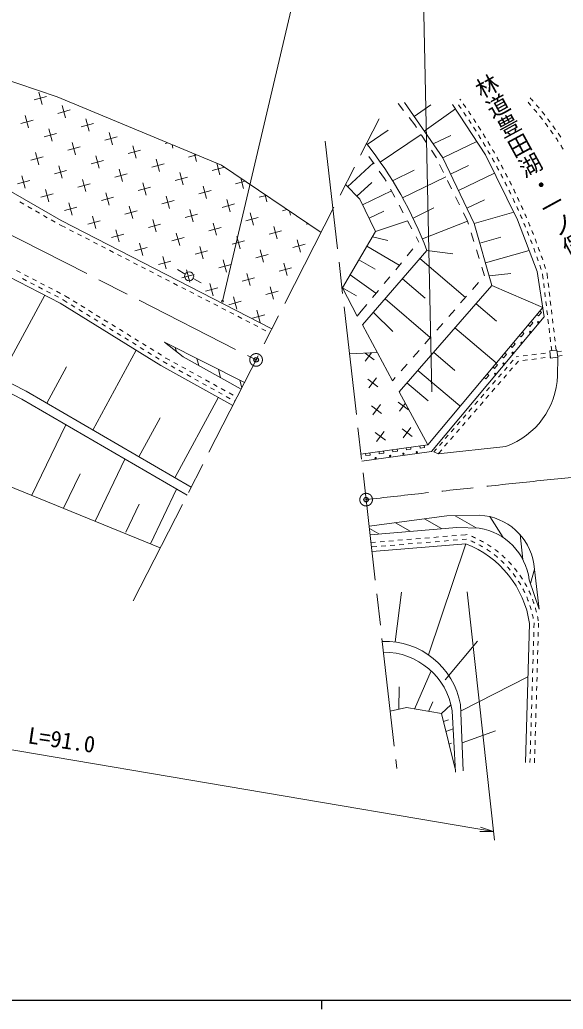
# Model space of a CAD drawing. Units: millimetres, scale not verified. Extents: x 40000 to 680000, y 20000 to 380000.
# Drawn here: x 334570 to 394799, y 204000 to 313716 of the extents above; entities that cross this region are included whole.
import ezdxf
from ezdxf.enums import TextEntityAlignment as Align

# ---------------------------------------------------------------- set-up
doc = ezdxf.new("R2010")
doc.units = ezdxf.units.MM
doc.header["$LTSCALE"] = 1000
doc.header["$PDMODE"] = 32
doc.header["$PDSIZE"] = 500
doc.linetypes.add('CHAIN', pattern=[18.5, 12, -1.5, 3.5, -1.5])
for name, color, linetype, lineweight in [('M-BGD', 7, 'Continuous', 13), ('M-BMK', 2, 'CHAIN', 13), ('M-STR-HTXT', 7, 'Continuous', 13), ('M-STR-STRC', 7, 'Continuous', 13), ('M-TTL-BAND', 7, 'Continuous', 25)]:
    doc.layers.add(name, color=color, linetype=linetype, lineweight=lineweight)
doc.layers.add('M-OTRS', color=6, linetype='Continuous')
doc.styles.add('@ＭＳ ゴシック', font='')
doc.styles.add('ＭＳ ゴシック', font='')
doc.styles.get('@ＭＳ ゴシック').set_extended_font_data('@MS Gothic')
doc.styles.get('ＭＳ ゴシック').set_extended_font_data('MS Gothic')

# ---------------------------------------------------------------- blocks, each defined once
blk = doc.blocks.new('open_arrow')
at = {"color": 0, "linetype": 'Continuous', "lineweight": -2}
blk.add_lwpolyline([(7.5, 1.25), (0, 0), (7.5, -1.25)], dxfattribs=at)

msp = doc.modelspace()

# ---------------------------------------------------------------- linework, layer by layer
at = {"layer": 'M-BGD'}
for p, q in [((318793, 311956), (338699, 305171)), ((314121, 305788), (339163, 291468)), ((337535, 305203), (336171, 304832)), ((336667, 305700), (337039, 304335)), ((338699, 305171), (356918, 297598)), ((339272, 304210), (339643, 302846)), ((377114, 303659), (376505, 304442)), ((381453, 298407), (377217, 304555)), ((378290, 302998), (380116, 304294)), ((386176, 298744), (382540, 304330)), ((335178, 303095), (335550, 301731)), ((340140, 303714), (338775, 303342)), ((378342, 302080), (377728, 302870)), ((379405, 301379), (382863, 303834)), ((336046, 302599), (334682, 302227)), ((342744, 302225), (341379, 301853)), ((341876, 302721), (342247, 301357)), ((378554, 301756), (378342, 302080)), ((338650, 301110), (337286, 300738)), ((337782, 301606), (338154, 300242)), ((345348, 300735), (343984, 300364)), ((344480, 301232), (344852, 299867)), ((373078, 299898), (375384, 301458)), ((374529, 297942), (379047, 301000)), ((379647, 300081), (379100, 300919)), ((380395, 299943), (382362, 300886)), ((341255, 299620), (339890, 299249)), ((340387, 300117), (340758, 298752)), ((347084, 299743), (347456, 298378)), ((350973, 300069), (350681, 299990)), ((351446, 299873), (351549, 299493)), ((381453, 298407), (385220, 300213)), ((337161, 298505), (335797, 298134)), ((336293, 299002), (336665, 297637)), ((342991, 298628), (343362, 297263)), ((347952, 299246), (346588, 298875)), ((354169, 298741), (353286, 298500)), ((353925, 298842), (354154, 298004)), ((373836, 297756), (373262, 298574)), ((380741, 298407), (380194, 299244)), ((389738, 291547), (386176, 298744)), ((308295, 298211), (339044, 282275)), ((338897, 297513), (339269, 296148)), ((343859, 298131), (342494, 297760)), ((350557, 297757), (349192, 297385)), ((349689, 298253), (350060, 296889)), ((357241, 297379), (355890, 297011)), ((356405, 297812), (356758, 296515)), ((356918, 297598), (367955, 290111)), ((370904, 295198), (373773, 297844)), ((381541, 296780), (381100, 297678)), ((384939, 291134), (381453, 298407)), ((382318, 296602), (384307, 297555)), ((334804, 296398), (335175, 295033)), ((339765, 297016), (338401, 296645)), ((346463, 296642), (345099, 296270)), ((345595, 297138), (345967, 295774)), ((353161, 296268), (351796, 295896)), ((352293, 296764), (352664, 295400)), ((374984, 296118), (374410, 296937)), ((375897, 295864), (378282, 297028)), ((377006, 293969), (381778, 296298)), ((383183, 294798), (387181, 296714)), ((335672, 295901), (334307, 295530)), ((342370, 295527), (341005, 295155)), ((341502, 296023), (341873, 294659)), ((349067, 295153), (347703, 294781)), ((348199, 295649), (348571, 294285)), ((354897, 295275), (355269, 293910)), ((359554, 295810), (358494, 295522)), ((359057, 296147), (359362, 295025)), ((372269, 293833), (370669, 295433)), ((371941, 294161), (373580, 295673)), ((375193, 295820), (374984, 296118)), ((382424, 294986), (381982, 295883)), ((338276, 294412), (336912, 294040)), ((337408, 294908), (337780, 293544)), ((344106, 294534), (344477, 293170)), ((350804, 294160), (351175, 292795)), ((355765, 294778), (354401, 294407)), ((361866, 294242), (361098, 294032)), ((361753, 294318), (361966, 293536)), ((372570, 293204), (375770, 294737)), ((376134, 294055), (375663, 294938)), ((383307, 293191), (382865, 294088)), ((334584, 293511), (335018, 293262)), ((335452, 293014), (335886, 292766)), ((340012, 293419), (340384, 292055)), ((344974, 294038), (343609, 293666)), ((346710, 293045), (347082, 291680)), ((351672, 293663), (350307, 293292)), ((358369, 293289), (357005, 292917)), ((357501, 293786), (357873, 292421)), ((373993, 290234), (372269, 293833)), ((377075, 292291), (376604, 293173)), ((384136, 292811), (386091, 293748)), ((336320, 292518), (336754, 292270)), ((337188, 292021), (337622, 291773)), ((340880, 292923), (339516, 292551)), ((342617, 291930), (342988, 290565)), ((347578, 292548), (346214, 292177)), ((354276, 292174), (352911, 291802)), ((353408, 292671), (353779, 291306)), ((360106, 292296), (360477, 290932)), ((364179, 292673), (363703, 292543)), ((364450, 292489), (364571, 292047)), ((373282, 291719), (374901, 292495)), ((378162, 291723), (380475, 292852)), ((384190, 291397), (383748, 292294)), ((384939, 291134), (389328, 292374)), ((338056, 291525), (338490, 291277)), ((338924, 291028), (339174, 290900)), ((339163, 291468), (362521, 279451)), ((339174, 290900), (339619, 290671)), ((343485, 291433), (342120, 291062)), ((350182, 291059), (348818, 290688)), ((349314, 291556), (349686, 290191)), ((356012, 291181), (356384, 289817)), ((360974, 291800), (359609, 291428)), ((362710, 290807), (363081, 289443)), ((366491, 291104), (366307, 291054)), ((373993, 290234), (377531, 291435)), ((378016, 290526), (377546, 291408)), ((379189, 289415), (384190, 291397)), ((384295, 291057), (384190, 291397)), ((386889, 284236), (384939, 291134)), ((391912, 285811), (389738, 291547)), ((340063, 290442), (340508, 290214)), ((340952, 289985), (341397, 289756)), ((346089, 289944), (344724, 289573)), ((345221, 290441), (345592, 289076)), ((351919, 290066), (352290, 288702)), ((356880, 290685), (355516, 290313)), ((358616, 289692), (358988, 288328)), ((363578, 290311), (362213, 289939)), ((370332, 284003), (373993, 290234)), ((373657, 289662), (375358, 289253)), ((384884, 289146), (384589, 290101)), ((341842, 289527), (342286, 289299)), ((342731, 289070), (343175, 288841)), ((343620, 288613), (344065, 288384)), ((347825, 288951), (348197, 287587)), ((352787, 289570), (351422, 289198)), ((354523, 288577), (354894, 287213)), ((359484, 289196), (358120, 288824)), ((366182, 288821), (364818, 288450)), ((365314, 289318), (365686, 287953)), ((373038, 288608), (376634, 286495)), ((378791, 289072), (378487, 289644)), ((385557, 288950), (387894, 289611)), ((344509, 288155), (344954, 287926)), ((345398, 287698), (345843, 287469)), ((348693, 288455), (347329, 288083)), ((350429, 287462), (350801, 286098)), ((355391, 288081), (354026, 287709)), ((362089, 287706), (360724, 287335)), ((361221, 288203), (361592, 286838)), ((372569, 279888), (379691, 288135)), ((377511, 287536), (378151, 288304)), ((379691, 288135), (382564, 287760)), ((385474, 287235), (385179, 288190)), ((386174, 286766), (391030, 288138)), ((346288, 287240), (346732, 287011)), ((347177, 286783), (347622, 286554)), ((351297, 286966), (349933, 286594)), ((357995, 286591), (356631, 286220)), ((357127, 287088), (357499, 285723)), ((363825, 286714), (364196, 285349)), ((372159, 287113), (373957, 286057)), ((376231, 285999), (376871, 286768)), ((378916, 287237), (383958, 282915)), ((334210, 285907), (334654, 285677)), ((335098, 285446), (335542, 285216)), ((348066, 286325), (348511, 286096)), ((348955, 285868), (349400, 285639)), ((349845, 285410), (350289, 285181)), ((352906, 285526), (352033, 286013)), ((353902, 285476), (352537, 285105)), ((353034, 285973), (353405, 284608)), ((359731, 285599), (360103, 284234)), ((364693, 286217), (363328, 285845)), ((371183, 285452), (374035, 283398)), ((386064, 285324), (385769, 286279)), ((386583, 285318), (388978, 285567)), ((392694, 280771), (391912, 285811)), ((392512, 285549), (392522, 285465)), ((392522, 285465), (392581, 284969)), ((393003, 285655), (393018, 285528)), ((393018, 285528), (393077, 285032)), ((309967, 284443), (334784, 271659)), ((310565, 285260), (335265, 272537)), ((334852, 285011), (335295, 284781)), ((335739, 284551), (336183, 284321)), ((335986, 284986), (336430, 284756)), ((336874, 284526), (337318, 284296)), ((350734, 284953), (351178, 284724)), ((351623, 284495), (352068, 284266)), ((353780, 285040), (354655, 284555)), ((355638, 284484), (356009, 283119)), ((360599, 285102), (359235, 284730)), ((374950, 284463), (375591, 285231)), ((376617, 272465), (386889, 284236)), ((376986, 285002), (379489, 282856)), ((384747, 283818), (385406, 284571)), ((386889, 284236), (392530, 281822)), ((392639, 284472), (392698, 283976)), ((393135, 284535), (393194, 284038)), ((332363, 274031), (337329, 283164)), ((336627, 284091), (337071, 283861)), ((337515, 283631), (337959, 283401)), ((337762, 284066), (338206, 283836)), ((338403, 283171), (338847, 282941)), ((338650, 283606), (339094, 283376)), ((339538, 283146), (339647, 283078)), ((339647, 283078), (340073, 282815)), ((352512, 284038), (352957, 283809)), ((353401, 283580), (353846, 283352)), ((354291, 283123), (354735, 282894)), ((356506, 283987), (355141, 283615)), ((363204, 283613), (361839, 283241)), ((362336, 284109), (362707, 282745)), ((370332, 284003), (371950, 280863)), ((370332, 284003), (371874, 283097)), ((373670, 282927), (374310, 283695)), ((392757, 283479), (392816, 282983)), ((393253, 283542), (393312, 283045)), ((339044, 282275), (350204, 275385)), ((339291, 282711), (339395, 282646)), ((339395, 282646), (339820, 282384)), ((340246, 282121), (340671, 281858)), ((340498, 282553), (340924, 282290)), ((341349, 282027), (341775, 281765)), ((355180, 282665), (355625, 282437)), ((356069, 282208), (356514, 281979)), ((359110, 282498), (357746, 282126)), ((358242, 282994), (358614, 281630)), ((372390, 281390), (373030, 282158)), ((375055, 282767), (380069, 278469)), ((383431, 282313), (384089, 283065)), ((385143, 282236), (387420, 280307)), ((392875, 282486), (392933, 281990)), ((393371, 282549), (393429, 282052)), ((341097, 281596), (341522, 281333)), ((341947, 281070), (342373, 280807)), ((342200, 281502), (342625, 281239)), ((343051, 280976), (343476, 280714)), ((356958, 281750), (357403, 281522)), ((357848, 281293), (358292, 281064)), ((361714, 281009), (360350, 280637)), ((360846, 281505), (361218, 280141)), ((371950, 280863), (372390, 281390)), ((373758, 281265), (375929, 279158)), ((379785, 266599), (392530, 281822)), ((382114, 280807), (382772, 281560)), ((391881, 281046), (392072, 280885)), ((392397, 281273), (392072, 280885)), ((392206, 281434), (392397, 281273)), ((392992, 281493), (393051, 280996)), ((393488, 281556), (393547, 281059)), ((342798, 280545), (343224, 280282)), ((343649, 280019), (344075, 279757)), ((343902, 280451), (344327, 280188)), ((344753, 279926), (345178, 279663)), ((358737, 280835), (359181, 280607)), ((359626, 280378), (360071, 280149)), ((360515, 279920), (360960, 279692)), ((375867, 273665), (372569, 279888)), ((380201, 265849), (392694, 280771)), ((380797, 279302), (381456, 280055)), ((390906, 279882), (391098, 279721)), ((391422, 280109), (391098, 279721)), ((391231, 280270), (391422, 280109)), ((393110, 280500), (393169, 280003)), ((393606, 280563), (393665, 280066)), ((344500, 279494), (344926, 279231)), ((345351, 278969), (345776, 278706)), ((345604, 279400), (346029, 279138)), ((346454, 278875), (346880, 278612)), ((361404, 279463), (361849, 279234)), ((382793, 279542), (387366, 275668)), ((389931, 278717), (390123, 278557)), ((390448, 278945), (390123, 278557)), ((390256, 279105), (390448, 278945)), ((393227, 279507), (393286, 279010)), ((393724, 279570), (393782, 279073)), ((346202, 278443), (346627, 278181)), ((347053, 277918), (347478, 277655)), ((347305, 278350), (347731, 278087)), ((348156, 277824), (348582, 277562)), ((379481, 277796), (380139, 278549)), ((389473, 277781), (389148, 277392)), ((389281, 277941), (389473, 277781)), ((393345, 278514), (393404, 278017)), ((393841, 278577), (393900, 278080)), ((393959, 277584), (394018, 277087)), ((342671, 268222), (347481, 277066)), ((347904, 277393), (348329, 277130)), ((348754, 276867), (349180, 276604)), ((349007, 277299), (349432, 277036)), ((349858, 276774), (350283, 276511)), ((371113, 276658), (374190, 276829)), ((372843, 276754), (373845, 275999)), ((373559, 276794), (372854, 275860)), ((378164, 276291), (378822, 277044)), ((380435, 276841), (382801, 274837)), ((388498, 276616), (388173, 276228)), ((388306, 276777), (388498, 276616)), ((388956, 277553), (389148, 277392)), ((390346, 276441), (390842, 276504)), ((391338, 276567), (391834, 276630)), ((392330, 276692), (392826, 276755)), ((394093, 277097), (393300, 276996)), ((393300, 276996), (393400, 276202)), ((393463, 277521), (393522, 277024)), ((394194, 276303), (394093, 277097)), ((394116, 276919), (394612, 276981)), ((394179, 276423), (394675, 276485)), ((349605, 276342), (350031, 276079)), ((350456, 275816), (350894, 275574)), ((350709, 276248), (350773, 276212)), ((350773, 276212), (351211, 275970)), ((351648, 275728), (352086, 275486)), ((376847, 274785), (377506, 275538)), ((387523, 275452), (387198, 275064)), ((387332, 275612), (387523, 275452)), ((387981, 276389), (388173, 276228)), ((388933, 275589), (389261, 275967)), ((389513, 275495), (389841, 275873)), ((389588, 276345), (389850, 276379)), ((390337, 275936), (390833, 275999)), ((391329, 276062), (391825, 276125)), ((392321, 276187), (392817, 276250)), ((393313, 276313), (393385, 276322)), ((393400, 276202), (394194, 276303)), ((394180, 274246), (394194, 276303)), ((337558, 271200), (339745, 275222)), ((350204, 275385), (358194, 270963)), ((351331, 275332), (351769, 275090)), ((352206, 274848), (352644, 274606)), ((352523, 275244), (352961, 275002)), ((353081, 274364), (353519, 274122)), ((353398, 274760), (353836, 274518)), ((378682, 274832), (383334, 270891)), ((386357, 274448), (386548, 274288)), ((387007, 275224), (387198, 275064)), ((387625, 274077), (387952, 274455)), ((388205, 273983), (388532, 274361)), ((388279, 274833), (388606, 275211)), ((388859, 274739), (389186, 275117)), ((353956, 273880), (354394, 273638)), ((354273, 274276), (354711, 274033)), ((354831, 273395), (355268, 273153)), ((355148, 273791), (355586, 273549)), ((356023, 273307), (356461, 273065)), ((373132, 273880), (374261, 273028)), ((374122, 274018), (373270, 272889)), ((375867, 273665), (376189, 274033)), ((377482, 273457), (379829, 271468)), ((386032, 274060), (386223, 273900)), ((386548, 274288), (386223, 273900)), ((386970, 273321), (387297, 273699)), ((387550, 273227), (387878, 273605)), ((335265, 272537), (353561, 261876)), ((355706, 272911), (356143, 272669)), ((356581, 272427), (357018, 272185)), ((356898, 272823), (357336, 272581)), ((357773, 272339), (358211, 272097)), ((379785, 266599), (376617, 272465)), ((385661, 271809), (385988, 272187)), ((386316, 272565), (386643, 272943)), ((386896, 272471), (387223, 272849)), ((334784, 271659), (353106, 260984)), ((351738, 262939), (356586, 271853)), ((357456, 271943), (357893, 271701)), ((358331, 271459), (358421, 271409)), ((374538, 271047), (373686, 269918)), ((376519, 271324), (377648, 270473)), ((377286, 271168), (376657, 270334)), ((385007, 271053), (385334, 271431)), ((385587, 270958), (385914, 271336)), ((386242, 271714), (386569, 272092)), ((373548, 270908), (374676, 270057)), ((383698, 269540), (384025, 269918)), ((384352, 270296), (384680, 270675)), ((384933, 270202), (385260, 270580)), ((335906, 260986), (339666, 268815)), ((347771, 265250), (350116, 269563)), ((383043, 268784), (383371, 269162)), ((383624, 268690), (383951, 269068)), ((384279, 269446), (384606, 269824)), ((373963, 267937), (375092, 267086)), ((374954, 268076), (374102, 266947)), ((376934, 268353), (378063, 267502)), ((377925, 268492), (377073, 267363)), ((382389, 268028), (382716, 268406)), ((382970, 267933), (383297, 268312)), ((381080, 266516), (381407, 266894)), ((381661, 266421), (381988, 266799)), ((381735, 267272), (382062, 267650)), ((382315, 267177), (382643, 267555)), ((379785, 266599), (372379, 265562)), ((380201, 265849), (372469, 264767)), ((372880, 265632), (372915, 265384)), ((373381, 265702), (373416, 265455)), ((374384, 265842), (374418, 265595)), ((374920, 265665), (374418, 265595)), ((374885, 265913), (374920, 265665)), ((375888, 266053), (375922, 265805)), ((376423, 265876), (375922, 265805)), ((376389, 266123), (376423, 265876)), ((377391, 266264), (377426, 266016)), ((377927, 266086), (377426, 266016)), ((377893, 266334), (377927, 266086)), ((378895, 266474), (378930, 266227)), ((379431, 266297), (378930, 266227)), ((379396, 266544), (379431, 266297)), ((380478, 265821), (380753, 266138)), ((380931, 265578), (380478, 265821)), ((388444, 266411), (380931, 265578)), ((380931, 265578), (381007, 265665)), ((381007, 265665), (381334, 266043)), ((342915, 258122), (346218, 264998)), ((373416, 265455), (372915, 265384)), ((339419, 259551), (341246, 263354)), ((333200, 262091), (350142, 255171)), ((349039, 255621), (351942, 261663)), ((346339, 256917), (347816, 259993)), ((373996, 255789), (373498, 255748)), ((374993, 255871), (374494, 255830)), ((375989, 255954), (375491, 255913)), ((376986, 256036), (376487, 255995)), ((377982, 256119), (377484, 256078)), ((378979, 256201), (378481, 256160)), ((379111, 255710), (378612, 255669)), ((379976, 256284), (379477, 256242)), ((380107, 255793), (379609, 255752)), ((380972, 256366), (380474, 256325)), ((381104, 255875), (380605, 255834)), ((381969, 256449), (381470, 256407)), ((382100, 255958), (381602, 255916)), ((382965, 256531), (382467, 256490)), ((383097, 256040), (382599, 255999)), ((383962, 256613), (383464, 256572)), ((384094, 256123), (383595, 256081)), ((384164, 256630), (383962, 256613)), ((373629, 255257), (373554, 255251)), ((384021, 255615), (373611, 254754)), ((374128, 255298), (373629, 255257)), ((375124, 255381), (374626, 255339)), ((376121, 255463), (375623, 255422)), ((377117, 255546), (376619, 255504)), ((378114, 255628), (377616, 255587)), ((379886, 243300), (384021, 255615)), ((376169, 244744), (376870, 250238)), ((391069, 246768), (390619, 231361)), ((391540, 245797), (391526, 245297)), ((391570, 246797), (391555, 246297)), ((392041, 245825), (392027, 245325)), ((392071, 246825), (392056, 246325)), ((381722, 240534), (385311, 244824)), ((391511, 244798), (391497, 244298)), ((392012, 244826), (391998, 244326)), ((391482, 243798), (391467, 243298)), ((391983, 243826), (391969, 243326)), ((391453, 242798), (391438, 242299)), ((391954, 242826), (391939, 242327)), ((378304, 237259), (380157, 241526)), ((391424, 241799), (391409, 241299)), ((391925, 241827), (391910, 241327)), ((383501, 237104), (390885, 240844)), ((391395, 240799), (391380, 240299)), ((391896, 240827), (391881, 240327)), ((376592, 237273), (376610, 239752)), ((391365, 239800), (391351, 239300)), ((391866, 239828), (391852, 239328)), ((391336, 238800), (391322, 238300)), ((391837, 238828), (391823, 238328)), ((375628, 237065), (377423, 237452)), ((377423, 237452), (381322, 236777)), ((379883, 237027), (380339, 238077)), ((381322, 236777), (382355, 237754)), ((382484, 237096), (382878, 230292)), ((383421, 237771), (383721, 230442)), ((391307, 237801), (391292, 237301)), ((391808, 237829), (391793, 237329)), ((381322, 236777), (382866, 230498)), ((381537, 235900), (382071, 236094)), ((391278, 236801), (391263, 236301)), ((391779, 236829), (391764, 236329)), ((381807, 234806), (382600, 235093)), ((383589, 233524), (387287, 234863)), ((391219, 234802), (391205, 234302)), ((391249, 235801), (391234, 235302)), ((391720, 234830), (391706, 234330)), ((391750, 235829), (391735, 235330)), ((391190, 233802), (391176, 233302)), ((391691, 233830), (391677, 233330)), ((382151, 233405), (382432, 233507)), ((391161, 232803), (391146, 232303)), ((391662, 232831), (391647, 232331)), ((391132, 231803), (391119, 231346)), ((391633, 231831), (391618, 231331))]:
    msp.add_line(p, q, dxfattribs=at)
at = {"layer": 'M-BGD', "linetype": 'CHAIN'}
for p, q in [((347137, 249274), (374388, 302729)), ((368423, 300249), (376354, 230700))]:
    msp.add_line(p, q, dxfattribs=at)
at = {"layer": 'M-BGD'}
for centre, radius in [((353343, 285283), 500), ((357031, 282518), 100), ((392023, 280168), 75), ((391151, 279115), 75), ((390179, 277902), 75), ((389186, 276789), 75), ((388194, 275596), 75), ((387271, 274443), 75), ((377086, 265601), 75), ((378590, 265772), 75), ((373998, 265120), 75), ((375612, 265361), 75)]:
    msp.add_circle(centre, radius, dxfattribs=at)
for centre, radius, start, end in [((362442, 279161), 38654, 41.30732, 42.04845), ((326767, 264547), 69018, 34.73414, 35.14922), ((326767, 264547), 69518, 35.39632, 35.50422), ((326767, 264547), 69518, 34.57213, 34.98422), ((362442, 279161), 38154, 41.02, 41.77084), ((362442, 279161), 38654, 39.82506, 40.56619), ((326767, 264547), 69018, 33.90398, 34.31906), ((326767, 264547), 69518, 33.74794, 34.16004), ((362442, 279161), 38154, 39.51832, 40.26916), ((362442, 279161), 38154, 38.01664, 38.76748), ((362442, 279161), 38654, 38.34281, 39.08394), ((326767, 264547), 69018, 33.07382, 33.4889), ((326767, 264547), 69518, 32.92376, 33.33585), ((326767, 264547), 69018, 32.24367, 32.65874), ((326767, 264547), 69518, 32.09957, 32.51166), ((362442, 279161), 38154, 36.51496, 37.2658), ((362442, 279161), 38654, 36.86055, 37.60168), ((362442, 279161), 38654, 35.3783, 36.11942), ((326767, 264547), 69018, 31.41351, 31.82859), ((326767, 264547), 69518, 31.27538, 31.68747), ((362442, 279161), 38154, 35.01328, 35.76412), ((362442, 279161), 38154, 33.5116, 34.26244), ((362442, 279161), 38654, 33.89604, 34.63717), ((338388, 272656), 44108, 20.54424, 38.3123), ((326767, 264547), 69018, 30.58335, 30.99843), ((326767, 264547), 69518, 30.45119, 30.86329), ((362442, 279161), 38154, 32.00992, 32.76076), ((326767, 264547), 69018, 29.75319, 30.16827), ((326767, 264547), 69518, 29.62701, 30.0391), ((326767, 264547), 69518, 28.80282, 29.21491), ((326767, 264547), 69018, 28.92303, 29.33811), ((326767, 264547), 69018, 28.09288, 28.50795), ((326767, 264547), 69518, 27.97863, 28.39073), ((326767, 264547), 69018, 27.26272, 27.6778), ((326767, 264547), 69518, 27.15444, 27.56654), ((326767, 264547), 69018, 26.43256, 26.84764), ((326767, 264547), 69518, 26.33026, 26.74235), ((326767, 264547), 69018, 25.6024, 26.01748), ((326767, 264547), 69518, 25.50607, 25.91816), ((326767, 264547), 69018, 24.77224, 25.18732), ((326767, 264547), 69018, 23.94208, 24.35716), ((326767, 264547), 69518, 24.68188, 25.09398), ((326767, 264547), 69518, 23.8577, 24.26979), ((326767, 264547), 69018, 23.11193, 23.52701), ((326767, 264547), 69518, 23.03351, 23.4456), ((326767, 264547), 69018, 22.28177, 22.69685), ((326767, 264547), 69518, 22.20932, 22.62142), ((326767, 264547), 69018, 21.45161, 21.86669), ((326767, 264547), 69518, 21.38513, 21.79723), ((326767, 264547), 69018, 20.62145, 21.03653), ((326767, 264547), 69518, 20.56095, 20.97304), ((326767, 264547), 69018, 19.79129, 20.20637), ((326767, 264547), 69518, 19.73676, 20.14885), ((326767, 264547), 69518, 18.91257, 19.32467), ((326767, 264547), 69018, 18.96114, 19.37622), ((326767, 264547), 69018, 18.13098, 18.54606), ((326767, 264547), 69518, 18.08839, 18.50048), ((385514, 274573), 8672, 289.74779, 357.83967), ((379933, 245128), 11756, 64.39869, 66.8356), ((379933, 245128), 12256, 65.13073, 67.46822), ((379933, 245128), 12256, 60.45574, 62.79323), ((379933, 245128), 11256, 8.37882, 68.70355), ((379933, 245128), 11756, 59.52486, 61.96177), ((379933, 245128), 11756, 54.65103, 57.08794), ((379933, 245128), 12256, 55.78074, 58.11824), ((379933, 245128), 12256, 51.10575, 53.44325), ((379933, 245128), 11756, 49.7772, 52.21411), ((379933, 245128), 11756, 44.90337, 47.34028), ((379933, 245128), 12256, 46.43076, 48.76825), ((379933, 245128), 12256, 41.75576, 44.09326), ((379933, 245128), 11756, 40.02954, 42.46645), ((379933, 245128), 12256, 37.08077, 39.41827), ((379933, 245128), 11756, 35.15571, 37.59262), ((379933, 245128), 11756, 30.28188, 32.71879), ((379933, 245128), 12256, 32.40578, 34.74328), ((379933, 245128), 12256, 27.73079, 30.06828), ((379933, 245128), 11756, 25.40804, 27.84496), ((379933, 245128), 12256, 23.05579, 25.39329), ((379933, 245128), 11756, 20.53421, 22.97113), ((379933, 245128), 12256, 18.3808, 20.7183), ((379933, 245128), 11756, 15.66038, 18.0973), ((379933, 245128), 12256, 13.70581, 16.04331), ((379933, 245128), 11756, 10.78655, 13.22347), ((379933, 245128), 12256, 9.03082, 11.36831), ((379933, 245128), 11756, 8.16221, 8.34964), ((375066, 236301), 8483, 9.97722, 92.14781), ((374952, 235965), 7616, 8.53696, 90.50354)]:
    msp.add_arc(centre, radius, start, end, dxfattribs=at)
at = {"layer": 'M-BMK'}
msp.add_line((298349, 307820), (360762, 276001), dxfattribs=at)
for centre in [(360762, 276001), (372955, 260507)]:
    msp.add_circle(centre, 700, dxfattribs=at)
msp.add_arc((600881, -1738322), 2011782, 93.67282, 96.50531, dxfattribs=at)
at = {"layer": 'M-OTRS'}
for p in [(360762, 276001), (372955, 260507)]:
    msp.add_point(p, dxfattribs=at)
at = {"layer": 'M-STR-HTXT'}
for p, q in [((357031, 282518), (369021, 333366)), ((380249, 272446), (379287, 317085)), ((384164, 250272), (387187, 222729)), ((278246, 242194), (387079, 223708))]:
    msp.add_line(p, q, dxfattribs=at)
at = {"layer": 'M-STR-STRC'}
for p, q in [((350622, 277976), (359482, 273491)), ((350622, 277976), (352684, 276327)), ((351808, 277376), (351925, 276934)), ((352684, 276327), (359110, 272760)), ((354196, 276167), (354406, 275371)), ((356584, 274958), (356830, 274026)), ((358971, 273750), (359191, 272919)), ((381887, 258708), (373291, 257559)), ((376200, 257948), (377836, 256995)), ((379433, 258380), (381305, 257290)), ((385560, 258783), (381887, 258708)), ((382812, 258726), (385144, 257368)), ((388160, 256292), (386660, 258622)), ((373319, 257311), (374367, 256701)), ((382992, 257433), (373398, 256618)), ((385471, 257359), (382992, 257433)), ((390324, 253867), (390012, 256624)), ((391171, 251211), (391625, 252788)), ((391558, 253384), (392121, 248361)), ((391033, 251622), (392121, 248361))]:
    msp.add_line(p, q, dxfattribs=at)
for centre, radius, start, end in [((385180, 252329), 6464, 9.39429, 86.63129), ((384406, 250763), 6682, 7.38722, 80.70944)]:
    msp.add_arc(centre, radius, start, end, dxfattribs=at)
at = {"layer": 'M-TTL-BAND'}
for p, q in [((40000, 205000), (579000, 205000)), ((368000, 205000), (368000, 204000))]:
    msp.add_line(p, q, dxfattribs=at)

# ---------------------------------------------------------------- block references
at = {"layer": 'M-STR-HTXT', "rotation": 76.7}
msp.add_blockref('open_arrow', (357031, 282518), dxfattribs=at)
at = {"layer": 'M-STR-HTXT', "xscale": 200, "yscale": 200, "rotation": 170.4}
msp.add_blockref('open_arrow', (387079, 223708), dxfattribs=at)

# ---------------------------------------------------------------- texts
at = {"layer": 'M-BGD', "style": '@ＭＳ ゴシック'}
msp.add_text('林道豊田湖・一ノ俣線', height=1833, rotation=298.664, dxfattribs=at).set_placement((390440, 295797), align=Align.BOTTOM_CENTER)
at = {"layer": 'M-STR-HTXT', "style": 'ＭＳ ゴシック'}
msp.add_text('L=91.0', height=1833, rotation=351.64, dxfattribs=at).set_placement((339001, 232408), align=Align.BOTTOM_CENTER)

doc.saveas('drawing.dxf')
